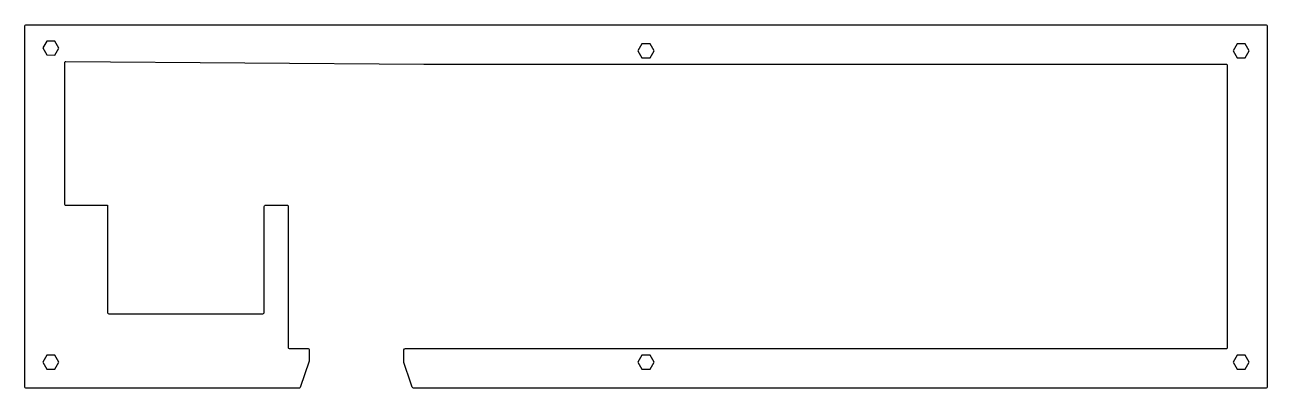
# Model space of a CAD drawing. Header units: millimetres. Extents: x -436 to 19, y -19 to 114.
import ezdxf

# ---------------------------------------------------------------- set-up
doc = ezdxf.new("R2010")
doc.units = ezdxf.units.MM
doc.layers.get('0').update_dxf_attribs({"linetype": 'CONTINUOUS'})

msp = doc.modelspace()

# ---------------------------------------------------------------- linework, layer by layer
msp.add_lwpolyline([(-436.35, 113.63, -0.414214), (-435.85, 114.13), (18.38, 114.13, -0.414214), (18.88, 113.63), (18.88, -18.38, -0.414214), (18.38, -18.88), (-293.94, -18.88, -0.32303), (-294.41, -18.54), (-294.8, -17.38), (-294.8, -17.23, -0.111477), (-294.91, -17.04), (-297.43, -9.46, -0.082408), (-297.46, -9.3), (-297.42, -4.88, -0.411905), (-296.92, -4.38), (3.88, -4.38, 0.414214), (4.38, -3.88), (4.38, 99.13, 0.414214), (3.88, 99.63), (-290.13, 99.63), (-421.35, 100.61, 0.416404), (-421.85, 100.11), (-421.85, 48.62, 0.414214), (-421.35, 48.12), (-406.1, 48.12), (-406.1, 8.87, 0.414214), (-405.6, 8.37), (-349.1, 8.37, 0.414214), (-348.6, 8.87), (-348.6, 47.62, -0.414214), (-348.1, 48.12), (-340.35, 48.12, -0.414214), (-339.85, 47.62), (-339.85, -3.88, 0.414214), (-339.35, -4.38), (-332.67, -4.38, -0.414214), (-332.17, -4.88), (-332.17, -8.81, -0.080458), (-332.19, -8.97), (-335.42, -18.68, -0.322991), (-335.71, -18.88), (-435.85, -18.88, -0.414214), (-436.35, -18.38)], format="xyb", close=True)
for points in [[(-425.36, 108.19), (-428.31, 108.21), (-429.8, 105.68), (-428.34, 103.11), (-425.4, 103.09), (-423.91, 105.63)], [(-207.26, 107.18), (-210.21, 107.18), (-211.68, 104.63), (-210.21, 102.08), (-207.26, 102.08), (-205.79, 104.63)], [(10.85, 107.18), (7.91, 107.18), (6.44, 104.63), (7.91, 102.08), (10.85, 102.08), (12.33, 104.63)], [(-425.38, -6.83), (-428.32, -6.83), (-429.8, -9.38), (-428.32, -11.93), (-425.38, -11.93), (-423.91, -9.38)], [(-207.26, -6.83), (-210.21, -6.83), (-211.68, -9.38), (-210.21, -11.93), (-207.26, -11.93), (-205.79, -9.38)], [(10.85, -6.83), (7.91, -6.83), (6.44, -9.38), (7.91, -11.93), (10.85, -11.93), (12.33, -9.38)]]:
    msp.add_lwpolyline(points, close=True)

doc.saveas('drawing.dxf')
